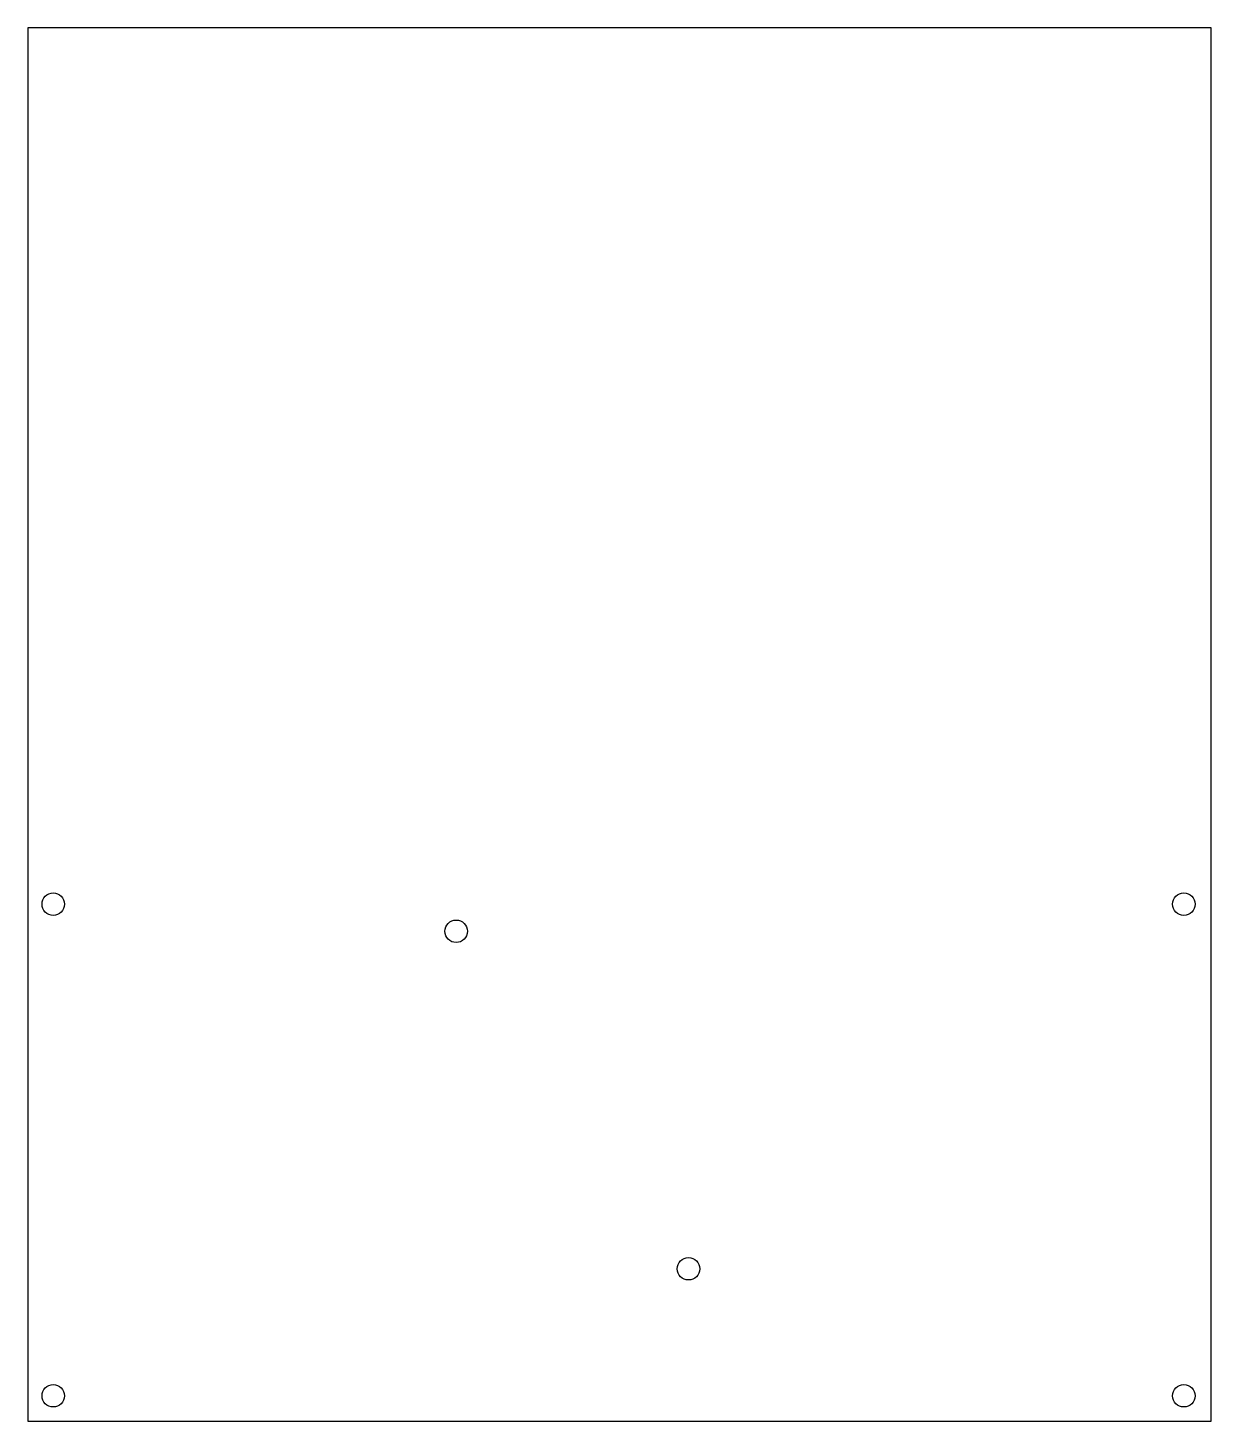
# Model space of a CAD drawing. Header units: millimetres. Extents: x -82 to 82, y -38 to 154.
import ezdxf

# ---------------------------------------------------------------- set-up
doc = ezdxf.new("R2010")
doc.units = ezdxf.units.MM
doc.layers.get('0').update_dxf_attribs({"linetype": 'CONTINUOUS'})

msp = doc.modelspace()

# ---------------------------------------------------------------- linework, layer by layer
msp.add_lwpolyline([(81.5, 154.5), (-81.5, 154.5), (-81.5, -37.5), (81.5, -37.5)], close=True)
for centre in [(-78, 33.75), (77.75, 33.75), (-22.5, 30), (9.5, -16.5), (-78, -34), (77.75, -34)]:
    msp.add_circle(centre, 1.55)

doc.saveas('drawing.dxf')
